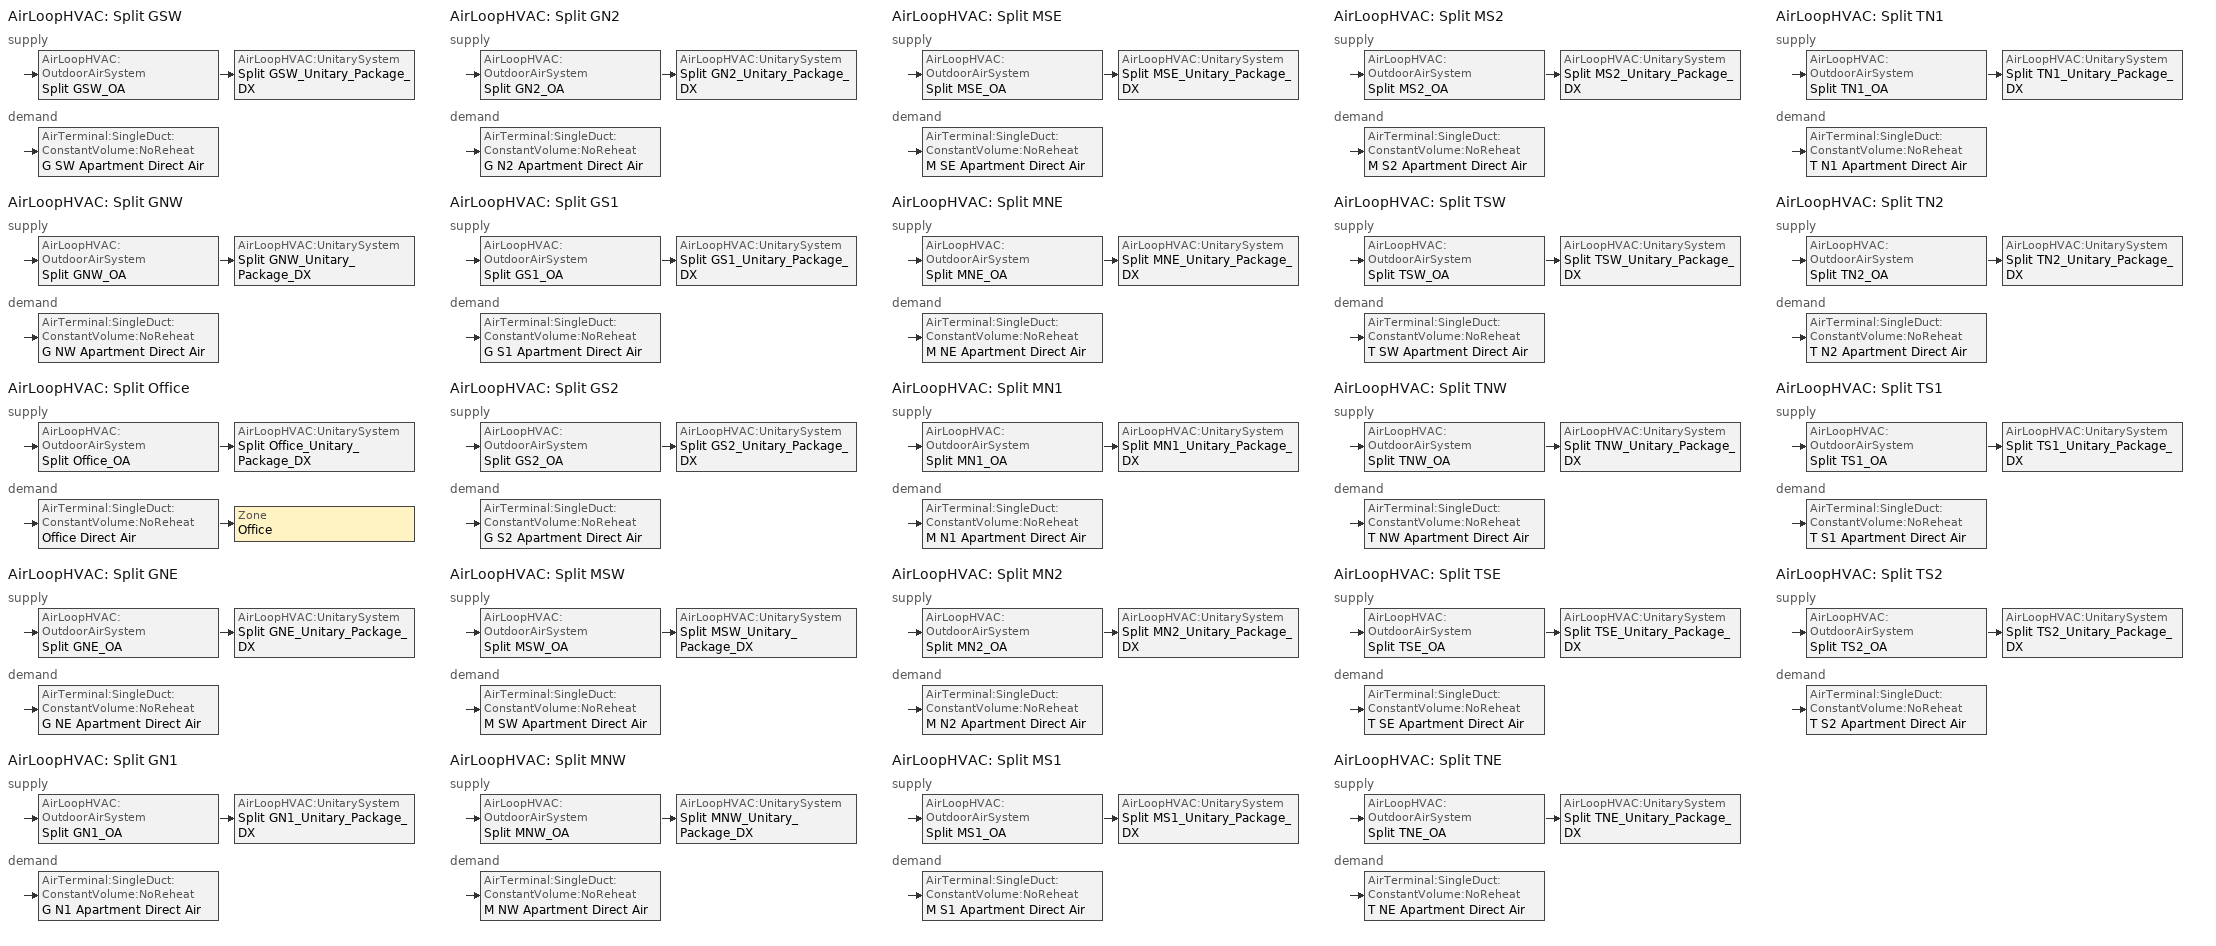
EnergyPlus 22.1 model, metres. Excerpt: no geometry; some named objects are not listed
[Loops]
AirLoopHVAC 'Split GSW'
 supply: AirLoopHVAC:OutdoorAirSystem 'Split GSW_OA' > AirLoopHVAC:UnitarySystem 'Split GSW_Unitary_Package_DX'
 demand: AirTerminal:SingleDuct:ConstantVolume:NoReheat 'G SW Apartment Direct Air'
AirLoopHVAC 'Split GNW'
 supply: AirLoopHVAC:OutdoorAirSystem 'Split GNW_OA' > AirLoopHVAC:UnitarySystem 'Split GNW_Unitary_Package_DX'
 demand: AirTerminal:SingleDuct:ConstantVolume:NoReheat 'G NW Apartment Direct Air'
AirLoopHVAC 'Split Office'
 supply: AirLoopHVAC:OutdoorAirSystem 'Split Office_OA' > AirLoopHVAC:UnitarySystem 'Split Office_Unitary_Package_DX'
 demand: AirTerminal:SingleDuct:ConstantVolume:NoReheat 'Office Direct Air' > Zone 'Office'
AirLoopHVAC 'Split GNE'
 supply: AirLoopHVAC:OutdoorAirSystem 'Split GNE_OA' > AirLoopHVAC:UnitarySystem 'Split GNE_Unitary_Package_DX'
 demand: AirTerminal:SingleDuct:ConstantVolume:NoReheat 'G NE Apartment Direct Air'
AirLoopHVAC 'Split GN1'
 supply: AirLoopHVAC:OutdoorAirSystem 'Split GN1_OA' > AirLoopHVAC:UnitarySystem 'Split GN1_Unitary_Package_DX'
 demand: AirTerminal:SingleDuct:ConstantVolume:NoReheat 'G N1 Apartment Direct Air'
AirLoopHVAC 'Split GN2'
 supply: AirLoopHVAC:OutdoorAirSystem 'Split GN2_OA' > AirLoopHVAC:UnitarySystem 'Split GN2_Unitary_Package_DX'
 demand: AirTerminal:SingleDuct:ConstantVolume:NoReheat 'G N2 Apartment Direct Air'
AirLoopHVAC 'Split GS1'
 supply: AirLoopHVAC:OutdoorAirSystem 'Split GS1_OA' > AirLoopHVAC:UnitarySystem 'Split GS1_Unitary_Package_DX'
 demand: AirTerminal:SingleDuct:ConstantVolume:NoReheat 'G S1 Apartment Direct Air'
AirLoopHVAC 'Split GS2'
 supply: AirLoopHVAC:OutdoorAirSystem 'Split GS2_OA' > AirLoopHVAC:UnitarySystem 'Split GS2_Unitary_Package_DX'
 demand: AirTerminal:SingleDuct:ConstantVolume:NoReheat 'G S2 Apartment Direct Air'
AirLoopHVAC 'Split MSW'
 supply: AirLoopHVAC:OutdoorAirSystem 'Split MSW_OA' > AirLoopHVAC:UnitarySystem 'Split MSW_Unitary_Package_DX'
 demand: AirTerminal:SingleDuct:ConstantVolume:NoReheat 'M SW Apartment Direct Air'
AirLoopHVAC 'Split MNW'
 supply: AirLoopHVAC:OutdoorAirSystem 'Split MNW_OA' > AirLoopHVAC:UnitarySystem 'Split MNW_Unitary_Package_DX'
 demand: AirTerminal:SingleDuct:ConstantVolume:NoReheat 'M NW Apartment Direct Air'
AirLoopHVAC 'Split MSE'
 supply: AirLoopHVAC:OutdoorAirSystem 'Split MSE_OA' > AirLoopHVAC:UnitarySystem 'Split MSE_Unitary_Package_DX'
 demand: AirTerminal:SingleDuct:ConstantVolume:NoReheat 'M SE Apartment Direct Air'
AirLoopHVAC 'Split MNE'
 supply: AirLoopHVAC:OutdoorAirSystem 'Split MNE_OA' > AirLoopHVAC:UnitarySystem 'Split MNE_Unitary_Package_DX'
 demand: AirTerminal:SingleDuct:ConstantVolume:NoReheat 'M NE Apartment Direct Air'
AirLoopHVAC 'Split MN1'
 supply: AirLoopHVAC:OutdoorAirSystem 'Split MN1_OA' > AirLoopHVAC:UnitarySystem 'Split MN1_Unitary_Package_DX'
 demand: AirTerminal:SingleDuct:ConstantVolume:NoReheat 'M N1 Apartment Direct Air'
AirLoopHVAC 'Split MN2'
 supply: AirLoopHVAC:OutdoorAirSystem 'Split MN2_OA' > AirLoopHVAC:UnitarySystem 'Split MN2_Unitary_Package_DX'
 demand: AirTerminal:SingleDuct:ConstantVolume:NoReheat 'M N2 Apartment Direct Air'
AirLoopHVAC 'Split MS1'
 supply: AirLoopHVAC:OutdoorAirSystem 'Split MS1_OA' > AirLoopHVAC:UnitarySystem 'Split MS1_Unitary_Package_DX'
 demand: AirTerminal:SingleDuct:ConstantVolume:NoReheat 'M S1 Apartment Direct Air'
AirLoopHVAC 'Split MS2'
 supply: AirLoopHVAC:OutdoorAirSystem 'Split MS2_OA' > AirLoopHVAC:UnitarySystem 'Split MS2_Unitary_Package_DX'
 demand: AirTerminal:SingleDuct:ConstantVolume:NoReheat 'M S2 Apartment Direct Air'
AirLoopHVAC 'Split TSW'
 supply: AirLoopHVAC:OutdoorAirSystem 'Split TSW_OA' > AirLoopHVAC:UnitarySystem 'Split TSW_Unitary_Package_DX'
 demand: AirTerminal:SingleDuct:ConstantVolume:NoReheat 'T SW Apartment Direct Air'
AirLoopHVAC 'Split TNW'
 supply: AirLoopHVAC:OutdoorAirSystem 'Split TNW_OA' > AirLoopHVAC:UnitarySystem 'Split TNW_Unitary_Package_DX'
 demand: AirTerminal:SingleDuct:ConstantVolume:NoReheat 'T NW Apartment Direct Air'
AirLoopHVAC 'Split TSE'
 supply: AirLoopHVAC:OutdoorAirSystem 'Split TSE_OA' > AirLoopHVAC:UnitarySystem 'Split TSE_Unitary_Package_DX'
 demand: AirTerminal:SingleDuct:ConstantVolume:NoReheat 'T SE Apartment Direct Air'
AirLoopHVAC 'Split TNE'
 supply: AirLoopHVAC:OutdoorAirSystem 'Split TNE_OA' > AirLoopHVAC:UnitarySystem 'Split TNE_Unitary_Package_DX'
 demand: AirTerminal:SingleDuct:ConstantVolume:NoReheat 'T NE Apartment Direct Air'
AirLoopHVAC 'Split TN1'
 supply: AirLoopHVAC:OutdoorAirSystem 'Split TN1_OA' > AirLoopHVAC:UnitarySystem 'Split TN1_Unitary_Package_DX'
 demand: AirTerminal:SingleDuct:ConstantVolume:NoReheat 'T N1 Apartment Direct Air'
AirLoopHVAC 'Split TN2'
 supply: AirLoopHVAC:OutdoorAirSystem 'Split TN2_OA' > AirLoopHVAC:UnitarySystem 'Split TN2_Unitary_Package_DX'
 demand: AirTerminal:SingleDuct:ConstantVolume:NoReheat 'T N2 Apartment Direct Air'
AirLoopHVAC 'Split TS1'
 supply: AirLoopHVAC:OutdoorAirSystem 'Split TS1_OA' > AirLoopHVAC:UnitarySystem 'Split TS1_Unitary_Package_DX'
 demand: AirTerminal:SingleDuct:ConstantVolume:NoReheat 'T S1 Apartment Direct Air'
AirLoopHVAC 'Split TS2'
 supply: AirLoopHVAC:OutdoorAirSystem 'Split TS2_OA' > AirLoopHVAC:UnitarySystem 'Split TS2_Unitary_Package_DX'
 demand: AirTerminal:SingleDuct:ConstantVolume:NoReheat 'T S2 Apartment Direct Air'
[Generator:PVWatts]
PV_module: PVWatts Version=5; DC System Capacity {W}=14770; Module Type=Premium; Array Type=FixedOpenRack; System Losses=0.113; Array Geometry Type=TiltAzimuth; Tilt Angle {deg}=0; Azimuth Angle {deg}=180
[ElectricLoadCenter:Generators]
PV_Generator: Generator 1=PV_module; Generator 1 Rated Electric Power Output {W}=14770; Generator 1 Availability Schedule=PV_SCH
[ElectricLoadCenter:Inverter:PVWatts]
PV_Inverter: DC to AC Size Ratio=1.2; Inverter Efficiency=0.96
[ElectricLoadCenter:Distribution]
Generator: Generator List=PV_Generator; Generator Operation Scheme Type=Baseload; Electrical Buss Type=DirectCurrentWithInverter; Inverter=PV_Inverter
[ThermostatSetpoint:SingleHeating]
OffHeatingSetPoint: Setpoint Temperature Schedule=HTGSETP_DESIGN_OFF_SCH
[ThermostatSetpoint:SingleCooling]
OffCoolingSetPoint: Setpoint Temperature Schedule=CLGSETP_DESIGN_OFF_SCH
[ThermostatSetpoint:DualSetpoint]
Office Dual SP Control: Heating Setpoint Temperature Schedule=HTGSETP_OFF_SCH_NO_OPTIMUM; Cooling Setpoint Temperature Schedule=CLGSETP_OFF_SCH_No_Optimum
[DesignSpecification:ZoneAirDistribution]
CM DSZAD Building: Zone Air Distribution Effectiveness in Cooling Mode=1; Zone Air Distribution Effectiveness in Heating Mode=1
[Sizing:Zone]
Office: Zone Cooling Design Supply Air Temperature Input Method=SupplyAirTemperature; Zone Cooling Design Supply Air Temperature {C}=12.8; Zone Heating Design Supply Air Temperature Input Method=SupplyAirTemperature; Zone Heating Design Supply Air Temperature {C}=40; Zone Cooling Design Supply Air Humidity Ratio {kg-H2O/kg-air}=0.008; Zone Heating Design Supply Air Humidity Ratio {kgWater/kgDryAir}=0.008; Design Specification Outdoor Air Object=SZ DSOA Office; Cooling Design Air Flow Method=DesignDay; Cooling Design Air Flow Rate {m3/s}=0; Cooling Minimum Air Flow Fraction=0; Heating Design Air Flow Method=DesignDay; Heating Design Air Flow Rate {m3/s}=0
[DesignSpecification:OutdoorAir]
SZ DSOA Office: Outdoor Air Method=Flow/Area; Outdoor Air Flow per Zone Floor Area {m3/s-m2}=0.0004318
[ZoneControl:Thermostat]
Office Thermostat: Office, ZONE CONTROL TYPE SCHED, OffCoolingSetPoint, OffHeatingSetPoint, Office Dual SP Control
[Coil:Cooling:DX:SingleSpeed] Availability Schedule=COMPACT HVAC-ALWAYS 1; Gross Rated Total Cooling Capacity {W}=AUTOSIZE; Gross Rated Sensible Heat Ratio=AUTOSIZE; Gross Rated Cooling COP {W/W}=4.11713; Rated Air Flow Rate {m3/s}=AUTOSIZE; Total Cooling Capacity Function of Temperature Curve=Split_CapFT; Total Cooling Capacity Function of Flow Fraction Curve=Split_CapFF; Energy Input Ratio Function of Temperature Curve=Split_EIRFT; Energy Input Ratio Function of Flow Fraction Curve=Split_EIRFF; Part Load Fraction Correlation Curve=Split_PLR
Split GSW Cooling Coil; Split GNW Cooling Coil; Split Office Cooling Coil; Split GNE Cooling Coil; Split GN1 Cooling Coil; Split GN2 Cooling Coil; Split GS1 Cooling Coil; Split GS2 Cooling Coil; Split MSW Cooling Coil; Split MNW Cooling Coil; Split MSE Cooling Coil; Split MNE Cooling Coil; Split MN1 Cooling Coil; Split MN2 Cooling Coil; Split MS1 Cooling Coil; Split MS2 Cooling Coil; Split TSW Cooling Coil; Split TNW Cooling Coil; Split TSE Cooling Coil; Split TNE Cooling Coil; Split TN1 Cooling Coil; Split TN2 Cooling Coil; Split TS1 Cooling Coil; Split TS2 Cooling Coil
[Coil:Heating:Fuel] Availability Schedule=COMPACT HVAC-ALWAYS 1; Fuel Type=NaturalGas; Burner Efficiency=0.8; Nominal Capacity {W}=AUTOSIZE; Parasitic Electric Load {W}=0; Parasitic Fuel Load {W}=0
Split GSW Heating Coil; Split GNW Heating Coil; Split Office Heating Coil; Split GNE Heating Coil; Split GN1 Heating Coil; Split GN2 Heating Coil; Split GS1 Heating Coil; Split GS2 Heating Coil; Split MSW Heating Coil; Split MNW Heating Coil; Split MSE Heating Coil; Split MNE Heating Coil; Split MN1 Heating Coil; Split MN2 Heating Coil; Split MS1 Heating Coil; Split MS2 Heating Coil; Split TSW Heating Coil; Split TNW Heating Coil; Split TSE Heating Coil; Split TNE Heating Coil; Split TN1 Heating Coil; Split TN2 Heating Coil; Split TS1 Heating Coil; Split TS2 Heating Coil
[Sizing:System] Type of Load to Size On=Sensible; Design Outdoor Air Flow Rate {m3/s}=AUTOSIZE; Central Heating Maximum System Air Flow Ratio=1; Preheat Design Temperature {C}=7; Preheat Design Humidity Ratio {kgWater/kgDryAir}=0.008; Precool Design Temperature {C}=12.8; Precool Design Humidity Ratio {kgWater/kgDryAir}=0.008; Central Cooling Design Supply Air Temperature {C}=12.8; Central Heating Design Supply Air Temperature {C}=40; Type of Zone Sum to Use=NonCoincident; 100% Outdoor Air in Cooling=No; 100% Outdoor Air in Heating=No; Central Cooling Design Supply Air Humidity Ratio {kgWater/kgDryAir}=0.008; Central Heating Design Supply Air Humidity Ratio {kgWater/kgDryAir}=0.008; Cooling Supply Air Flow Rate Method=DesignDay; Cooling Supply Air Flow Rate {m3/s}=0; Heating Supply Air Flow Rate Method=DesignDay; Heating Supply Air Flow Rate {m3/s}=0; System Outdoor Air Method=ZoneSum; Zone Maximum Outdoor Air Fraction=1; Cooling Design Capacity Method=CoolingDesignCapacity; Cooling Design Capacity {W}=autosize; Heating Design Capacity Method=HeatingDesignCapacity; Heating Design Capacity {W}=autosize; Central Cooling Capacity Control Method=OnOff
Split GSW; Split GNW; Split Office; Split GNE; Split GN1; Split GN2; Split GS1; Split GS2; Split MSW; Split MNW; Split MSE; Split MNE; Split MN1; Split MN2; Split MS1; Split MS2; Split TSW; Split TNW; Split TSE; Split TNE; Split TN1; Split TN2; Split TS1; Split TS2
[AirTerminal:SingleDuct:ConstantVolume:NoReheat] Availability Schedule=COMPACT HVAC-ALWAYS 1; Maximum Air Flow Rate {m3/s}=AUTOSIZE
G SW Apartment Direct Air; G NW Apartment Direct Air; Office Direct Air; G NE Apartment Direct Air; G N1 Apartment Direct Air; G N2 Apartment Direct Air; G S1 Apartment Direct Air; G S2 Apartment Direct Air; M SW Apartment Direct Air; M NW Apartment Direct Air; M SE Apartment Direct Air; M NE Apartment Direct Air; M N1 Apartment Direct Air; M N2 Apartment Direct Air; M S1 Apartment Direct Air; M S2 Apartment Direct Air; T SW Apartment Direct Air; T NW Apartment Direct Air; T SE Apartment Direct Air; T NE Apartment Direct Air; T N1 Apartment Direct Air; T N2 Apartment Direct Air; T S1 Apartment Direct Air; T S2 Apartment Direct Air
[Zone equipment]
G SW Apartment Equipment: G SW Apartment Inlet Nodes, G SW Apartment Exhaust Nodes
G NW Apartment Equipment: G NW Apartment Inlet Nodes, G NW Apartment Exhaust Nodes
Office: Office Direct Air
G NE Apartment Equipment: G NE Apartment Inlet Nodes, G NE Apartment Exhaust Nodes
G N1 Apartment Equipment: G N1 Apartment Inlet Nodes, G N1 Apartment Exhaust Nodes
G N2 Apartment Equipment: G N2 Apartment Inlet Nodes, G N2 Apartment Exhaust Nodes
G S1 Apartment Equipment: G S1 Apartment Inlet Nodes, G S1 Apartment Exhaust Nodes
G S2 Apartment Equipment: G S2 Apartment Inlet Nodes, G S2 Apartment Exhaust Nodes
M SW Apartment Equipment: M SW Apartment Inlet Nodes, M SW Apartment Exhaust Nodes
M NW Apartment Equipment: M NW Apartment Inlet Nodes, M NW Apartment Exhaust Nodes
M SE Apartment Equipment: M SE Apartment Inlet Nodes, M SE Apartment Exhaust Nodes
M NE Apartment Equipment: M NE Apartment Inlet Nodes, M NE Apartment Exhaust Nodes
M N1 Apartment Equipment: M N1 Apartment Inlet Nodes, M N1 Apartment Exhaust Nodes
M N2 Apartment Equipment: M N2 Apartment Inlet Nodes, M N2 Apartment Exhaust Nodes
M S1 Apartment Equipment: M S1 Apartment Inlet Nodes, M S1 Apartment Exhaust Nodes
M S2 Apartment Equipment: M S2 Apartment Inlet Nodes, M S2 Apartment Exhaust Nodes
T SW Apartment Equipment: T SW Apartment Inlet Nodes, T SW Apartment Exhaust Nodes
T NW Apartment Equipment: T NW Apartment Inlet Nodes, T NW Apartment Exhaust Nodes
T SE Apartment Equipment: T SE Apartment Inlet Nodes, T SE Apartment Exhaust Nodes
T NE Apartment Equipment: T NE Apartment Inlet Nodes, T NE Apartment Exhaust Nodes
T N1 Apartment Equipment: T N1 Apartment Inlet Nodes, T N1 Apartment Exhaust Nodes
T N2 Apartment Equipment: T N2 Apartment Inlet Nodes, T N2 Apartment Exhaust Nodes
T S1 Apartment Equipment: T S1 Apartment Inlet Nodes, T S1 Apartment Exhaust Nodes
T S2 Apartment Equipment: T S2 Apartment Inlet Nodes, T S2 Apartment Exhaust Nodes
[AirLoopHVAC:UnitarySystem]
Split GSW_Unitary_Package_DX: Load, G SW Apartment, None, COMPACT HVAC-ALWAYS 1, Controller:OutdoorAir, Split GSW_OA_Controller, AUTOSIZE, AUTOSIZE, NoEconomizer, ModulateFlow, LockoutWithHeating, FixedMinimum, All Off, BypassWhenWithinEconomizerLimits
Split GNW_Unitary_Package_DX: Load, G NW Apartment, None, COMPACT HVAC-ALWAYS 1, Controller:OutdoorAir, Split GNW_OA_Controller, AUTOSIZE, AUTOSIZE, NoEconomizer, ModulateFlow, LockoutWithHeating, FixedMinimum, All Off, BypassWhenWithinEconomizerLimits
Split Office_Unitary_Package_DX: Load, Office, None, COMPACT HVAC-ALWAYS 1, Controller:OutdoorAir, Split Office_OA_Controller, AUTOSIZE, AUTOSIZE, NoEconomizer, ModulateFlow, LockoutWithHeating, FixedMinimum
Split GNE_Unitary_Package_DX: Load, G NE Apartment, None, COMPACT HVAC-ALWAYS 1, Controller:OutdoorAir, Split GNE_OA_Controller, AUTOSIZE, AUTOSIZE, NoEconomizer, ModulateFlow, LockoutWithHeating, FixedMinimum, All Off, BypassWhenWithinEconomizerLimits
Split GN1_Unitary_Package_DX: Load, G N1 Apartment, None, COMPACT HVAC-ALWAYS 1, Controller:OutdoorAir, Split GN1_OA_Controller, AUTOSIZE, AUTOSIZE, NoEconomizer, ModulateFlow, LockoutWithHeating, FixedMinimum, All Off, BypassWhenWithinEconomizerLimits
Split GN2_Unitary_Package_DX: Load, G N2 Apartment, None, COMPACT HVAC-ALWAYS 1, Controller:OutdoorAir, Split GN2_OA_Controller, AUTOSIZE, AUTOSIZE, NoEconomizer, ModulateFlow, LockoutWithHeating, FixedMinimum, All Off, BypassWhenWithinEconomizerLimits
Split GS1_Unitary_Package_DX: Load, G S1 Apartment, None, COMPACT HVAC-ALWAYS 1, Controller:OutdoorAir, Split GS1_OA_Controller, AUTOSIZE, AUTOSIZE, NoEconomizer, ModulateFlow, LockoutWithHeating, FixedMinimum, All Off, BypassWhenWithinEconomizerLimits
Split GS2_Unitary_Package_DX: Load, G S2 Apartment, None, COMPACT HVAC-ALWAYS 1, Controller:OutdoorAir, Split GS2_OA_Controller, AUTOSIZE, AUTOSIZE, NoEconomizer, ModulateFlow, LockoutWithHeating, FixedMinimum, All Off, BypassWhenWithinEconomizerLimits
Split MSW_Unitary_Package_DX: Load, M SW Apartment, None, COMPACT HVAC-ALWAYS 1, Controller:OutdoorAir, Split MSW_OA_Controller, AUTOSIZE, AUTOSIZE, NoEconomizer, ModulateFlow, LockoutWithHeating, FixedMinimum, All Off, BypassWhenWithinEconomizerLimits
Split MNW_Unitary_Package_DX: Load, M NW Apartment, None, COMPACT HVAC-ALWAYS 1, Controller:OutdoorAir, Split MNW_OA_Controller, AUTOSIZE, AUTOSIZE, NoEconomizer, ModulateFlow, LockoutWithHeating, FixedMinimum, All Off, BypassWhenWithinEconomizerLimits
Split MSE_Unitary_Package_DX: Load, M SE Apartment, None, COMPACT HVAC-ALWAYS 1, Controller:OutdoorAir, Split MSE_OA_Controller, AUTOSIZE, AUTOSIZE, NoEconomizer, ModulateFlow, LockoutWithHeating, FixedMinimum, All Off, BypassWhenWithinEconomizerLimits
Split MNE_Unitary_Package_DX: Load, M NE Apartment, None, COMPACT HVAC-ALWAYS 1, Controller:OutdoorAir, Split MNE_OA_Controller, AUTOSIZE, AUTOSIZE, NoEconomizer, ModulateFlow, LockoutWithHeating, FixedMinimum, All Off, BypassWhenWithinEconomizerLimits
Split MN1_Unitary_Package_DX: Load, M N1 Apartment, None, COMPACT HVAC-ALWAYS 1, Controller:OutdoorAir, Split MN1_OA_Controller, AUTOSIZE, AUTOSIZE, NoEconomizer, ModulateFlow, LockoutWithHeating, FixedMinimum, All Off, BypassWhenWithinEconomizerLimits
Split MN2_Unitary_Package_DX: Load, M N2 Apartment, None, COMPACT HVAC-ALWAYS 1, Controller:OutdoorAir, Split MN2_OA_Controller, AUTOSIZE, AUTOSIZE, NoEconomizer, ModulateFlow, LockoutWithHeating, FixedMinimum, All Off, BypassWhenWithinEconomizerLimits
Split MS1_Unitary_Package_DX: Load, M S1 Apartment, None, COMPACT HVAC-ALWAYS 1, Controller:OutdoorAir, Split MS1_OA_Controller, AUTOSIZE, AUTOSIZE, NoEconomizer, ModulateFlow, LockoutWithHeating, FixedMinimum, All Off, BypassWhenWithinEconomizerLimits
Split MS2_Unitary_Package_DX: Load, M S2 Apartment, None, COMPACT HVAC-ALWAYS 1, Controller:OutdoorAir, Split MS2_OA_Controller, AUTOSIZE, AUTOSIZE, NoEconomizer, ModulateFlow, LockoutWithHeating, FixedMinimum, All Off, BypassWhenWithinEconomizerLimits
Split TSW_Unitary_Package_DX: Load, T SW Apartment, None, COMPACT HVAC-ALWAYS 1, Controller:OutdoorAir, Split TSW_OA_Controller, AUTOSIZE, AUTOSIZE, NoEconomizer, ModulateFlow, LockoutWithHeating, FixedMinimum, All Off, BypassWhenWithinEconomizerLimits
Split TNW_Unitary_Package_DX: Load, T NW Apartment, None, COMPACT HVAC-ALWAYS 1, Controller:OutdoorAir, Split TNW_OA_Controller, AUTOSIZE, AUTOSIZE, NoEconomizer, ModulateFlow, LockoutWithHeating, FixedMinimum, All Off, BypassWhenWithinEconomizerLimits
Split TSE_Unitary_Package_DX: Load, T SE Apartment, None, COMPACT HVAC-ALWAYS 1, Controller:OutdoorAir, Split TSE_OA_Controller, AUTOSIZE, AUTOSIZE, NoEconomizer, ModulateFlow, LockoutWithHeating, FixedMinimum, All Off, BypassWhenWithinEconomizerLimits
Split TNE_Unitary_Package_DX: Load, T NE Apartment, None, COMPACT HVAC-ALWAYS 1, Controller:OutdoorAir, Split TNE_OA_Controller, AUTOSIZE, AUTOSIZE, NoEconomizer, ModulateFlow, LockoutWithHeating, FixedMinimum, All Off, BypassWhenWithinEconomizerLimits
Split TN1_Unitary_Package_DX: Load, T N1 Apartment, None, COMPACT HVAC-ALWAYS 1, Controller:OutdoorAir, Split TN1_OA_Controller, AUTOSIZE, AUTOSIZE, NoEconomizer, ModulateFlow, LockoutWithHeating, FixedMinimum, All Off, BypassWhenWithinEconomizerLimits
Split TN2_Unitary_Package_DX: Load, T N2 Apartment, None, COMPACT HVAC-ALWAYS 1, Controller:OutdoorAir, Split TN2_OA_Controller, AUTOSIZE, AUTOSIZE, NoEconomizer, ModulateFlow, LockoutWithHeating, FixedMinimum, All Off, BypassWhenWithinEconomizerLimits
Split TS1_Unitary_Package_DX: Load, T S1 Apartment, None, COMPACT HVAC-ALWAYS 1, Controller:OutdoorAir, Split TS1_OA_Controller, AUTOSIZE, AUTOSIZE, NoEconomizer, ModulateFlow, LockoutWithHeating, FixedMinimum, All Off, BypassWhenWithinEconomizerLimits
Split TS2_Unitary_Package_DX: Load, T S2 Apartment, None, COMPACT HVAC-ALWAYS 1, Controller:OutdoorAir, Split TS2_OA_Controller, AUTOSIZE, AUTOSIZE, NoEconomizer, ModulateFlow, LockoutWithHeating, FixedMinimum, All Off, BypassWhenWithinEconomizerLimits
[AirLoopHVAC] Design Supply Air Flow Rate {m3/s}=AUTOSIZE
Split GSW; Split GNW; Split Office; Split GNE; Split GN1; Split GN2; Split GS1; Split GS2; Split MSW; Split MNW; Split MSE; Split MNE; Split MN1; Split MN2; Split MS1; Split MS2; Split TSW; Split TNW; Split TSE; Split TNE; Split TN1; Split TN2; Split TS1; Split TS2
[AvailabilityManager:Scheduled] Schedule=COMPACT HVAC-ALWAYS 1
Split GSW Availability Manager; Split GNW Availability Manager; Split Office Availability Manager; Split GNE Availability Manager; Split GN1 Availability Manager; Split GN2 Availability Manager; Split GS1 Availability Manager; Split GS2 Availability Manager; Split MSW Availability Manager; Split MNW Availability Manager; Split MSE Availability Manager; Split MNE Availability Manager; Split MN1 Availability Manager; Split MN2 Availability Manager; Split MS1 Availability Manager; Split MS2 Availability Manager; Split TSW Availability Manager; Split TNW Availability Manager; Split TSE Availability Manager; Split TNE Availability Manager; Split TN1 Availability Manager; Split TN2 Availability Manager; Split TS1 Availability Manager; Split TS2 Availability Manager
[SetpointManager:SingleZone:Heating] Control Variable=Temperature; Minimum Supply Air Temperature {C}=12.8; Maximum Supply Air Temperature {C}=40
Name | Control Zone | Setpoint Node or NodeList
SupAirTemp MngrG SW Apartment - Htg | G SW Apartment | Split GSW Supply Equipment Outlet Node
SupAirTemp MngrG NW Apartment - Htg | G NW Apartment | Split GNW Supply Equipment Outlet Node
SupAirTemp MngrOffice - Htg | Office | Split Office Supply Equipment Outlet Node
SupAirTemp MngrG NE Apartment - Htg | G NE Apartment | Split GNE Supply Equipment Outlet Node
SupAirTemp MngrG N1 Apartment - Htg | G N1 Apartment | Split GN1 Supply Equipment Outlet Node
SupAirTemp MngrG N2 Apartment - Htg | G N2 Apartment | Split GN2 Supply Equipment Outlet Node
SupAirTemp MngrG S1 Apartment - Htg | G S1 Apartment | Split GS1 Supply Equipment Outlet Node
SupAirTemp MngrG S2 Apartment - Htg | G S2 Apartment | Split GS2 Supply Equipment Outlet Node
SupAirTemp MngrM SW Apartment - Htg | M SW Apartment | Split MSW Supply Equipment Outlet Node
SupAirTemp MngrM NW Apartment - Htg | M NW Apartment | Split MNW Supply Equipment Outlet Node
SupAirTemp MngrM SE Apartment - Htg | M SE Apartment | Split MSE Supply Equipment Outlet Node
SupAirTemp MngrM NE Apartment - Htg | M NE Apartment | Split MNE Supply Equipment Outlet Node
SupAirTemp MngrM N1 Apartment - Htg | M N1 Apartment | Split MN1 Supply Equipment Outlet Node
SupAirTemp MngrM N2 Apartment - Htg | M N2 Apartment | Split MN2 Supply Equipment Outlet Node
SupAirTemp MngrM S1 Apartment - Htg | M S1 Apartment | Split MS1 Supply Equipment Outlet Node
SupAirTemp MngrM S2 Apartment - Htg | M S2 Apartment | Split MS2 Supply Equipment Outlet Node
SupAirTemp MngrT SW Apartment - Htg | T SW Apartment | Split TSW Supply Equipment Outlet Node
SupAirTemp MngrT NW Apartment - Htg | T NW Apartment | Split TNW Supply Equipment Outlet Node
SupAirTemp MngrT SE Apartment - Htg | T SE Apartment | Split TSE Supply Equipment Outlet Node
SupAirTemp MngrT NE Apartment - Htg | T NE Apartment | Split TNE Supply Equipment Outlet Node
SupAirTemp MngrT N1 Apartment - Htg | T N1 Apartment | Split TN1 Supply Equipment Outlet Node
SupAirTemp MngrT N2 Apartment - Htg | T N2 Apartment | Split TN2 Supply Equipment Outlet Node
SupAirTemp MngrT S1 Apartment - Htg | T S1 Apartment | Split TS1 Supply Equipment Outlet Node
SupAirTemp MngrT S2 Apartment - Htg | T S2 Apartment | Split TS2 Supply Equipment Outlet Node
[SetpointManager:SingleZone:Cooling] Control Variable=Temperature; Minimum Supply Air Temperature {C}=12.8; Maximum Supply Air Temperature {C}=40
Name | Control Zone | Setpoint Node or NodeList
SupAirTemp MngrG SW Apartment - Clg | G SW Apartment | Split GSW Zone Equipment Inlet Node
SupAirTemp MngrG NW Apartment - Clg | G NW Apartment | Split GNW Zone Equipment Inlet Node
SupAirTemp MngrOffice - Clg | Office | Split Office Zone Equipment Inlet Node
SupAirTemp MngrG NE Apartment - Clg | G NE Apartment | Split GNE Zone Equipment Inlet Node
SupAirTemp MngrG N1 Apartment - Clg | G N1 Apartment | Split GN1 Zone Equipment Inlet Node
SupAirTemp MngrG N2 Apartment - Clg | G N2 Apartment | Split GN2 Zone Equipment Inlet Node
SupAirTemp MngrG S1 Apartment - Clg | G S1 Apartment | Split GS1 Zone Equipment Inlet Node
SupAirTemp MngrG S2 Apartment - Clg | G S2 Apartment | Split GS2 Zone Equipment Inlet Node
SupAirTemp MngrM SW Apartment - Clg | M SW Apartment | Split MSW Zone Equipment Inlet Node
SupAirTemp MngrM NW Apartment - Clg | M NW Apartment | Split MNW Zone Equipment Inlet Node
SupAirTemp MngrM SE Apartment - Clg | M SE Apartment | Split MSE Zone Equipment Inlet Node
SupAirTemp MngrM NE Apartment - Clg | M NE Apartment | Split MNE Zone Equipment Inlet Node
SupAirTemp MngrM N1 Apartment - Clg | M N1 Apartment | Split MN1 Zone Equipment Inlet Node
SupAirTemp MngrM N2 Apartment - Clg | M N2 Apartment | Split MN2 Zone Equipment Inlet Node
SupAirTemp MngrM S1 Apartment - Clg | M S1 Apartment | Split MS1 Zone Equipment Inlet Node
SupAirTemp MngrM S2 Apartment - Clg | M S2 Apartment | Split MS2 Zone Equipment Inlet Node
SupAirTemp MngrT SW Apartment - Clg | T SW Apartment | Split TSW Zone Equipment Inlet Node
SupAirTemp MngrT NW Apartment - Clg | T NW Apartment | Split TNW Zone Equipment Inlet Node
SupAirTemp MngrT SE Apartment - Clg | T SE Apartment | Split TSE Zone Equipment Inlet Node
SupAirTemp MngrT NE Apartment - Clg | T NE Apartment | Split TNE Zone Equipment Inlet Node
SupAirTemp MngrT N1 Apartment - Clg | T N1 Apartment | Split TN1 Zone Equipment Inlet Node
SupAirTemp MngrT N2 Apartment - Clg | T N2 Apartment | Split TN2 Zone Equipment Inlet Node
SupAirTemp MngrT S1 Apartment - Clg | T S1 Apartment | Split TS1 Zone Equipment Inlet Node
SupAirTemp MngrT S2 Apartment - Clg | T S2 Apartment | Split TS2 Zone Equipment Inlet Node
[SetpointManager:MixedAir] Control Variable=Temperature
Name | Setpoint Node or NodeList
Split GSW_OAMixed Air Temp Manager | Split GSW Mixed Air Outlet
Split GNW_OAMixed Air Temp Manager | Split GNW Mixed Air Outlet
Split Office_OAMixed Air Temp Manager | Split Office Mixed Air Outlet
Split GNE_OAMixed Air Temp Manager | Split GNE Mixed Air Outlet
Split GN1_OAMixed Air Temp Manager | Split GN1 Mixed Air Outlet
Split GN2_OAMixed Air Temp Manager | Split GN2 Mixed Air Outlet
Split GS1_OAMixed Air Temp Manager | Split GS1 Mixed Air Outlet
Split GS2_OAMixed Air Temp Manager | Split GS2 Mixed Air Outlet
Split MSW_OAMixed Air Temp Manager | Split MSW Mixed Air Outlet
Split MNW_OAMixed Air Temp Manager | Split MNW Mixed Air Outlet
Split MSE_OAMixed Air Temp Manager | Split MSE Mixed Air Outlet
Split MNE_OAMixed Air Temp Manager | Split MNE Mixed Air Outlet
Split MN1_OAMixed Air Temp Manager | Split MN1 Mixed Air Outlet
Split MN2_OAMixed Air Temp Manager | Split MN2 Mixed Air Outlet
Split MS1_OAMixed Air Temp Manager | Split MS1 Mixed Air Outlet
Split MS2_OAMixed Air Temp Manager | Split MS2 Mixed Air Outlet
Split TSW_OAMixed Air Temp Manager | Split TSW Mixed Air Outlet
Split TNW_OAMixed Air Temp Manager | Split TNW Mixed Air Outlet
Split TSE_OAMixed Air Temp Manager | Split TSE Mixed Air Outlet
Split TNE_OAMixed Air Temp Manager | Split TNE Mixed Air Outlet
Split TN1_OAMixed Air Temp Manager | Split TN1 Mixed Air Outlet
Split TN2_OAMixed Air Temp Manager | Split TN2 Mixed Air Outlet
Split TS1_OAMixed Air Temp Manager | Split TS1 Mixed Air Outlet
Split TS2_OAMixed Air Temp Manager | Split TS2 Mixed Air Outlet
[HeatExchanger:AirToAir:SensibleAndLatent] Availability Schedule=AllOn_Except_DD; Nominal Supply Air Flow Rate {m3/s}=AUTOSIZE; Sensible Effectiveness at 100% Heating Air Flow=0.6; Latent Effectiveness at 100% Heating Air Flow=0; Sensible Effectiveness at 75% Heating Air Flow=0.623; Latent Effectiveness at 75% Heating Air Flow=0; Sensible Effectiveness at 100% Cooling Air Flow=0.596; Latent Effectiveness at 100% Cooling Air Flow=0; Sensible Effectiveness at 75% Cooling Air Flow=0.618; Latent Effectiveness at 75% Cooling Air Flow=0; Nominal Electric Power {W}=0; Supply Air Outlet Temperature Control=No; Heat Exchanger Type=Rotary; Frost Control Type=ExhaustOnly; Threshold Temperature {C}=-23.3; Initial Defrost Time Fraction=0.167; Rate of Defrost Time Fraction Increase {1/K}=1.44
G SW Apartment OA Heat Exchanger; G NW Apartment OA Heat Exchanger; G NE Apartment OA Heat Exchanger; G N1 Apartment OA Heat Exchanger; G N2 Apartment OA Heat Exchanger; G S1 Apartment OA Heat Exchanger; G S2 Apartment OA Heat Exchanger; M SW Apartment OA Heat Exchanger; M NW Apartment OA Heat Exchanger; M SE Apartment OA Heat Exchanger; M NE Apartment OA Heat Exchanger; M N1 Apartment OA Heat Exchanger; M N2 Apartment OA Heat Exchanger; M S1 Apartment OA Heat Exchanger; M S2 Apartment OA Heat Exchanger; T SW Apartment OA Heat Exchanger; T NW Apartment OA Heat Exchanger; T SE Apartment OA Heat Exchanger; T NE Apartment OA Heat Exchanger; T N1 Apartment OA Heat Exchanger; T N2 Apartment OA Heat Exchanger; T S1 Apartment OA Heat Exchanger; T S2 Apartment OA Heat Exchanger
[Controller:MechanicalVentilation]
Office_DCV: Demand Controlled Ventilation=No; System Outdoor Air Method=ZoneSum; Zone 1=Office; Design Specification Outdoor Air Object=SZ DSOA Office; Design Specification Zone Air Distribution Object=CM DSZAD Building
[EnergyManagementSystem:Actuator]
S_LivingUnit_CLGSETP_Actuator: S CLGSETP_APT_SCH; Schedule:Compact; Schedule Value
S_LivingUnit_HTGSETP_Actuator: S HTGSETP_APT_SCH; Schedule:Compact; Schedule Value
N_LivingUnit_CLGSETP_Actuator: N CLGSETP_APT_SCH; Schedule:Compact; Schedule Value
N_LivingUnit_HTGSETP_Actuator: N HTGSETP_APT_SCH; Schedule:Compact; Schedule Value
[EnergyManagementSystem:ProgramCallingManager]
Door_Switch_Enabled_Thermostat_Reset: BeginTimestepBeforePredictor; Door_Switch_Enabled_Thermostat_Reset_Program_N_LivingUnit; Door_Switch_Enabled_Thermostat_Reset_Program_S_LivingUnit
init_timesteps_after_doorshut_south_Program Manager: BeginNewEnvironment; init_timesteps_after_doorshut
[EnergyManagementSystem:Program]
init_timesteps_after_doorshut: SET timesteps_after_doorshut_south = 0; SET timesteps_after_doorshut_north = 0
Door_Switch_Enabled_Thermostat_Reset_Program_S_LivingUnit: IF (S_Sliding_Door_Ventilation_Sensor > 0); SET timesteps_after_doorshut_south = 0; SET S_LivingUnit_CLGSETP_Actuator = 32.22; SET S_LivingUnit_HTGSETP_Actuator = 12.78; ELSEIF S_LivingUnit_CLGSETP_Actuator > 24.4; SET timesteps_after_doorshut_south = timesteps_after_doorshut_south + 1; IF timesteps_after_doorshut_south == 1; SET S_LivingUnit_CLGSETP_Actuator = 30; SET S_LivingUnit_HTGSETP_Actuator = 14; ELSEIF timesteps_after_doorshut_south == 2; SET S_LivingUnit_CLGSETP_Actuator = 28; SET S_LivingUnit_HTGSETP_Actuator = 16; ELSEIF timesteps_after_doorshut_south == 3; SET S_LivingUnit_CLGSETP_Actuator = 26; SET S_LivingUnit_HTGSETP_Actuator = 18; ELSEIF timesteps_after_doorshut_south == 4; SET S_LivingUnit_CLGSETP_Actuator = 25; SET S_LivingUnit_HTGSETP_Actuator = 20; SET S_LivingUnit_CLGSETP_Actuator = null; SET S_LivingUnit_HTGSETP_Actuator = null; ENDIF; ELSE; SET timesteps_after_doorshut_south = 0; SET S_LivingUnit_CLGSETP_Actuator = null; SET S_LivingUnit_HTGSETP_Actuator = null; ENDIF
Door_Switch_Enabled_Thermostat_Reset_Program_N_LivingUnit: IF (N_Sliding_Door_Ventilation_Sensor > 0); SET timesteps_after_doorshut_north = 0; SET N_LivingUnit_CLGSETP_Actuator = 32.22; SET N_LivingUnit_HTGSETP_Actuator = 12.78; ELSEIF N_LivingUnit_CLGSETP_Actuator > 24.4; SET timesteps_after_doorshut_north = timesteps_after_doorshut_north + 1; IF timesteps_after_doorshut_north == 1; SET N_LivingUnit_CLGSETP_Actuator = 30; SET N_LivingUnit_HTGSETP_Actuator = 14; ELSEIF timesteps_after_doorshut_north == 2; SET N_LivingUnit_CLGSETP_Actuator = 28; SET N_LivingUnit_HTGSETP_Actuator = 16; ELSEIF timesteps_after_doorshut_north == 3; SET N_LivingUnit_CLGSETP_Actuator = 26; SET N_LivingUnit_HTGSETP_Actuator = 18; ELSEIF timesteps_after_doorshut_north == 4; SET N_LivingUnit_CLGSETP_Actuator = 25; SET N_LivingUnit_HTGSETP_Actuator = 20; SET N_LivingUnit_CLGSETP_Actuator = null; SET N_LivingUnit_HTGSETP_Actuator = null; ENDIF; ELSE; SET timesteps_after_doorshut_north = 0; SET N_LivingUnit_CLGSETP_Actuator = null; SET N_LivingUnit_HTGSETP_Actuator = null; ENDIF
[EnergyManagementSystem:OutputVariable] Type of Data in Variable=Averaged; Update Frequency=ZoneTimeStep
Name | EMS Variable
timesteps_after_doorshut_south | timesteps_after_doorshut_south
timesteps_after_doorshut_north | timesteps_after_doorshut_north
[Schedule:Compact]
PV_SCH; COMPACT HVAC-ALWAYS 1: Through: 12/31, For: AllDays, Until: 24:00, 1
S HTGSETP_APT_SCH: THROUGH: 12/31, For: Weekdays, Until: 9:00, 21.1, Until: 17:00, 15.5444, Until: 24:00, 21.1, For: Weekends AllOtherDays, UNTIL: 24:00, 21.1
S CLGSETP_APT_SCH: THROUGH: 12/31, For: Weekday SummerDesignDay, Until: 9:00, 24, Until: 17:00, 26.7778, Until: 24:00, 24, For: Weekends AllOtherDays, UNTIL: 24:00, 24
N HTGSETP_APT_SCH; HTGSETP_DESIGN_OFF_SCH: THROUGH: 12/31, FOR:AllDays, UNTIL: 24:00, 21.1
N CLGSETP_APT_SCH: THROUGH: 12/31, For: SummerDesignDay, Until: 9:00, 24, Until: 18:00, 27.1, Until: 24:00, 24, FOR:AllOtherDays, UNTIL: 24:00, 24
CLGSETP_DESIGN_OFF_SCH: THROUGH: 12/31, FOR: WinterDesignDay SummerDesignDay, UNTIL: 7:00, 29.4, UNTIL: 8:00, 26.7, UNTIL:17:00, 23.9, UNTIL: 18:00, 26.7, UNTIL: 24:00, 29.4, FOR:AllOtherDays, UNTIL: 24:00, 23.9
HTGSETP_OFF_SCH_NO_OPTIMUM: THROUGH: 12/31, FOR: WinterDesignDay SummerDesignDay, UNTIL: 7:00, 15.6, UNTIL: 8:00, 18.3, UNTIL:17:00, 21.1, UNTIL: 18:00, 18.3, UNTIL: 24:00, 15.6, FOR: Weekdays, UNTIL: 7:00, 15.6, UNTIL: 8:00, 21.1, UNTIL:17:00, 21.1, UNTIL: 18:00, 18.3, UNTIL: 24:00, 15.6, FOR: AllOtherDays, UNTIL: 24:00, 15.6
CLGSETP_OFF_SCH_NO_OPTIMUM: THROUGH: 12/31, FOR: SummerDesignDay, UNTIL: 7:00, 29.4, UNTIL: 8:00, 26.7, UNTIL:17:00, 24, UNTIL: 18:00, 26.7, UNTIL: 24:00, 29.4, FOR:Weekdays, UNTIL: 7:00, 29.4, UNTIL: 8:00, 24, UNTIL:17:00, 24, UNTIL: 18:00, 26.7, UNTIL: 24:00, 29.4, FOR: WinterDesignDay AllOtherDays, UNTIL: 24:00, 29.4
All Off: Through: 12/31, For: AllDays, Until: 24:00, 0
AllOn_Except_DD: Through: 12/31, For: SummerDesignDay, Until: 24:00, 0, For: WinterDesignDay, Until: 24:00, 0, For: AllOtherDays, Until: 24:00, 1
ZONE CONTROL TYPE SCHED: Through: 12/31, For: SummerDesignDay, Until: 24:00, 2, For: WinterDesignDay, Until: 24:00, 1, For: Weekdays Weekends Holidays Customday1 Customday2 AllOtherDays, Until: 24:00, 4
[Curve:Quadratic]
Name | Coefficient1 Constant | Coefficient2 x | Coefficient3 x**2 | Minimum Value of x | Maximum Value of x
Split_CapFF | 0.8 | 0.2 | 0 | 0.5 | 1.5
Split_EIRFF | 1.1552 | -0.1808 | 0.0256 | 0.5 | 1.5
Split_PLR | 0.85 | 0.15 | 0 | 0 | 1
[Curve:Biquadratic] Minimum Value of x=12.77778; Maximum Value of x=23.88889; Minimum Value of y=23.88889; Maximum Value of y=46.11111
Name | Coefficient1 Constant | Coefficient2 x | Coefficient3 x**2 | Coefficient4 y | Coefficient5 y**2 | Coefficient6 x*y
Split_CapFT | 0.766955 | 0.0107757 | -4.1472e-05 | 0.00134964 | -0.000261144 | 0.000457488
Split_EIRFT | 0.791531 | 0 | -0.00054871 | 0.000949448 | 0.000165482 | 0.000278268
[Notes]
The DOE Prototype Building Models were developed by Pacific Northwest National Laboratory (PNNL), under contract with the U.S.
Department of Energy (DOE).  These building models were derived from DOE's Commercial Reference Building Models with modifications
based on input from the ASHRAE Standard 90.1 committee, the Advanced Energy Design Guide series, and building industry experts. The
prototypes models were developed to quantify energy saving impacts from newly published editions of ASHRAE Standard 90.1, 189.1, IECC,
and other energy codes and standards.  The basic building descriptions can be found in the Scorecards posted at www.energycodes.gov
website. The recommended citation of the prototype models is
DOE and PNNL. 2023. Commercial Prototype Building Models, Richland, WA, Pacific Northwest National Laboratory. Available at https://www.energycodes.gov/development/commercial/prototype_models.
Detailed descriptions of the prototype model development and addenda modeling strategies can be found in the following  reports:
Maddox D.E., J. Zhang, Y. Xie, W. Xu, X. Liu, S. Wang, and M.I. Rosenberg. 2022. Energy and Energy Cost Savings Analysis of the 2021 IECC
for Commercial Buildings. PNNL-32816. Richland, WA: Pacific Northwest National Laboratory.
Zhang J., M.I. Rosenberg, J. Lerond, Y. Xie, C. Chandrasekharan Nambiar, Y. Chen, and R. Hart, et al. 2021. Energy Savings Analysis:
ANSI/ASHRAE/IES Standard 90.1-2019. PNNL-31488. Richland, WA: Pacific Northwest National Laboratory.
Zhang, J., Y. Chen, Y. Xie, M. Rosenberg, R. Hart. Energy and Energy Cost Savings Analysis of the 2018 IECC for Commercial Buildings.
2018. PNNL-28125. Richland, WA: Pacific Northwest National Laboratory.
DOE. 2017. Energy Savings Analysis: ANSI/ASHRAE/IES Standard 90.1-2016. Prepared by Athalye, R.A, M.A. Halverson, M.I. Rosenberg, B. Liu,
J. Zhang, R. Hart, V.V. Mendon, S. Goel, Y. Chen, Y. Xie, and M. Zhao, Richland, WA, Pacific Northwest National Laboratory. https://www.energycodes.gov/sites/default/files/documents/02202018_Standard_90.1-2016_Determination_TSD.pdf.
Zhang, J., Y. Xie, R.A. Athalye, J. Zhuge, M. Rosenberg, R. Hart, and B. Liu. Energy and Energy Cost Savings Analysis of the 2015 IECC
for Commercial Buildings. 2015. PNNL-24269 Rev. 1. Richland, WA: Pacific Northwest National
Laboratory. https://www.energycodes.gov/sites/default/files/documents/2015_IECC_Commercial_Analysis.pdf.
Halverson M.A., M.I. Rosenberg, W. Wang, J. Zhang, V.V. Mendon, R.A. Athalye, Y. Xie, R. Hart, S. Goel, 2014. ANSI/ASHRAE/IES Standard
90.1-2013 Determination of Energy Savings: Quantitative Analysis, PNNL-23479. Richland, WA: Pacific Northwest National Laboratory. https://www.energycodes.gov/sites/default/files/documents/901-2013_finalCommercialDeterminationQuantitativeAnalysis_TSD_0.pdf.
Goel S., R.A. Athalye, W. Wang, J. Zhang, M.I. Rosenberg, Y. Xie, and R. Hart, et al. 2014. Enhancements to ASHRAE Standard 90.1
Prototype Building Models. PNNL-23269. Richland, WA: Pacific Northwest National Laboratory. https://www.pnnl.gov/main/publications/external/technical_reports/PNNL-23269.pdf.
Zhang J., R.A. Athalye, R. Hart, M.I. Rosenberg, Y. Xie, S. Goel, and V.V. Mendon, et al. 2013. Energy and Energy Cost Savings Analysis
of the IECC for Commercial Buildings. PNNL-22760. Richland, WA: Pacific Northwest National Laboratory. http://www.pnnl.gov/main/publications/external/technical_reports/PNNL-22760.pdf.
Thornton B.A., M.I. Rosenberg, E.E. Richman, W. Wang, Y. Xie, J. Zhang, H. Cho, VV Mendon, R.A. Athalye, and B. Liu. 2011. Achieving
the 30% Goal: Energy and Cost Savings Analysis of ASHRAE Standard 90.1-2010. PNNL-20405. Richland, WA: Pacific Northwest National
Laboratory.  https://www.energycodes.gov/sites/default/files/documents/BECP_Energy_Cost_Savings_STD2010_May2011_v00.pdf.
WeatherFile:  USA_NM_Albuquerque.Intl.Sunport.723650_TMY3.epw
GPARM parameters as input:
Case = ASHRAE901_ApartmentMidRise_STD2022_Albuquerque
AnalysisPurpose = ProgressIndicator
AnalysisCodeName = ASHRAE901
AnalysisAmendment = NoneAmend
AnalysisPrototype = ApartmentMidRise
AnalysisScope = National
AnalysisState = National
AnalysisCity = USA_NM_Albuquerque
AnalysisCustomFlag = Default
hvac_autogen = Default
roof_solar_absorp = 0.7
skip_economizer_control = Yes
exterior_light_watts = 1451.66
door_infil = 0.327531218
frac_ofpk = 0.131
economizer_lockout = LockoutWithHeating
BLDG_ELEVATORS_LIGHTS_FAN_SCH = ELEV_LIGHT_FAN_SCH_ADD_DF
BLDG_ELEVATORS_LIGHTS_FAN_POWER = 63
EQP_OFF_SCH = EQP_OFF_SCH_ADV
STD189_overhang = no
ext_lgt_sch = Exterior_Lgt_ALWAYS_ON
HTGSETP_OFF_SCH = HTGSETP_OFF_SCH_NO_OPTIMUM
CLGSETP_OFF_SCH = CLGSETP_OFF_SCH_No_Optimum
pipe_heat_loss_Gapts = 87
pipe_heat_loss_Mapts = 73
skip_EMSprogram = yes
Wfile_TMY3 = USA_NM_Albuquerque.Intl.Sunport.723650_TMY3.epw
Door_Switch_Enabled_Thermostat_Reset = TRUE
receptacle_ctrl_occ_reduction_frac = 0.92575
receptacle_ctrl_unocc_reduction_frac = 0.6625
